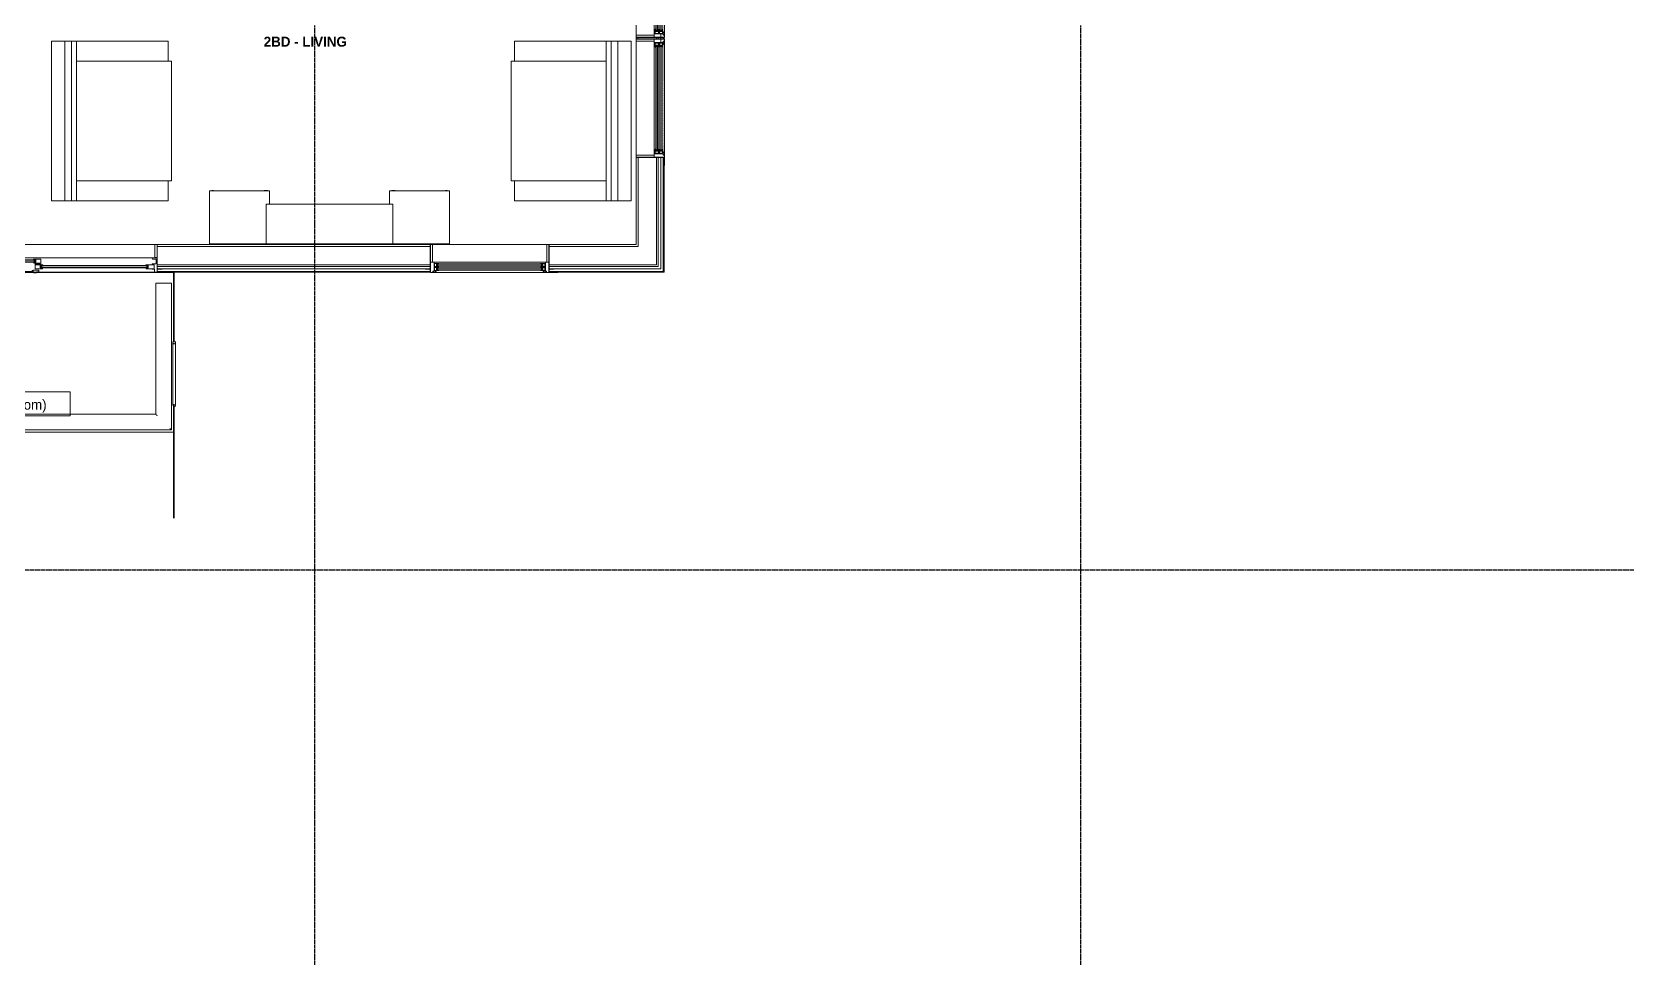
# Model space of a CAD drawing. Header units: inches. Extents: x -4093 to -1777, y 9773 to 12264.
# Drawn here: x -2258.2 to -1777.2, y 9772.6 to 10052.9 of the extents above; entities that cross this region are included whole.
import ezdxf

# ---------------------------------------------------------------- set-up
doc = ezdxf.new("R2010")
doc.units = ezdxf.units.IN
doc.header["$MEASUREMENT"] = 0
for name, pattern in [('Center 1_4_', [0.53125, 0.25, -0.09375, 0.09375, -0.09375]), ('Dash', [0.25, 0.125, -0.125]), ('Grid Line 1_2_', [0.875, 0.5, -0.125, 0.125, -0.125]), ('Hidden 1_8_', [0.1875, 0.125, -0.0625])]:
    doc.linetypes.add(name, pattern=pattern)
for name, color, linetype, lineweight in [('0-1', 7, 'Continuous', 5), ('0-2', 7, 'Continuous', 9), ('A-AREA-IDEN', 2, 'Continuous', 9), ('A-DETL-CNTR', 5, 'Center 1_4_', 9), ('A-DETL-GENF', 92, 'Continuous', 18), ('A-DETL-GENF-2', 92, 'Continuous', 9), ('A-DETL-GENF-HDLN', 1, 'Dash', 9), ('A-DETL-HDLN', 90, 'Hidden 1_8_', 9), ('A-DOOR', 31, 'Continuous', 18), ('A-DOOR-4', 31, 'Continuous', 9), ('A-DOOR-FRAM-2', 31, 'Continuous', 9), ('A-FLOR-1', 7, 'Continuous', 9), ('A-FLOR-2', 192, 'Continuous', 9), ('A-FLOR-HRAL', 11, 'Continuous', 9), ('A-GLAZ', 151, 'Continuous', 18), ('A-GLAZ-1', 151, 'Continuous', 9), ('A-GLAZ-2', 151, 'Continuous', 30), ('A-WALL', 113, 'Continuous', 18), ('A-WALL-3', 113, 'Continuous', 9), ('I-FURN', 30, 'Continuous', 9), ('I-FURN-1', 7, 'Continuous', 9), ('S-BEAM', 12, 'Continuous', 9), ('S-GRID-1', 1, 'Grid Line 1_2_', 30)]:
    doc.layers.add(name, color=color, linetype=linetype, lineweight=lineweight)
doc.styles.add('Century Gothic', font='ufonts.com_century-gothic.ttf', dxfattribs={"height": 3})
doc.styles.add('Century Gothic_B', font='GOTHICB.TTF', dxfattribs={"height": 3})

# ---------------------------------------------------------------- blocks, each defined once
blk = doc.blocks.new('Entertainment_Center_14771 - Entertainment_Center_14771-V36-BACKGROUND - 2ND FLOOR')
at = {"layer": 'I-FURN-1'}
for p, q in [((-18, 10), (-36, 10)), ((-36, 10), (-36, -6)), ((-34.85, 10.03), (-35.34, 10.03)), ((-35.34, 10.03), (-35.34, 10)), ((-34.85, 10), (-34.85, 10.03)), ((-18.66, 10.03), (-19.66, 10.03)), ((-19.66, 10.03), (-19.66, 10)), ((-18.66, 10), (-18.66, 10.03)), ((-18, 6), (-18, 10)), ((36, 10), (18, 10)), ((18, 10), (18, 6)), ((18.66, 10.03), (18.66, 10)), ((19.66, 10.03), (18.66, 10.03)), ((19.66, 10), (19.66, 10.03)), ((35.34, 10.03), (34.85, 10.03)), ((34.85, 10.03), (34.85, 10)), ((35.34, 10), (35.34, 10.03)), ((36, -6), (36, 10)), ((19, 6), (-19, 6)), ((-19, 6), (-19, -6)), ((19, -6), (19, 6)), ((-36, -6), (-19, -6)), ((-36, -6.13), (-36, -6)), ((-36, -6), (-19, -6)), ((-19, -6), (19, -6)), ((-19, -6.13), (-19, -6)), ((-19, -6), (19, -6)), ((19, -6.13), (-19, -6.13)), ((19, -6), (36, -6)), ((19, -6), (19, -6.13)), ((19, -6), (36, -6)), ((36, -6.13), (36, -6))]:
    blk.add_line(p, q, dxfattribs=at)
blk = doc.blocks.new('Couch-Both_Arms-Generic - 2-1352635-BACKGROUND - 2ND FLOOR')
at = {"layer": 'I-FURN'}
for p, q in [((-24, 13.5), (24, 13.5)), ((24, 13.5), (-24, 13.5)), ((-24, 13.5), (-24, 10)), ((-24, 11.5), (24, 11.5)), ((-24, 10), (-24, -17.5)), ((-24, 10), (24, 10)), ((-18, -17.5), (-18, 10)), ((18, 10), (18, -17.5)), ((24, 10), (24, 13.5)), ((24, -17.5), (24, 10)), ((-24, -17.5), (-18, -17.5)), ((-18, -17.5), (-18, -18.5)), ((-18, -18.5), (18, -18.5)), ((18, -18.5), (18, -17.5)), ((18, -17.5), (24, -17.5))]:
    blk.add_line(p, q, dxfattribs=at)
at = {"layer": 'I-FURN-1'}
for p, q in [((24, 17.5), (-24, 17.5)), ((-24, 17.5), (-24, 13.5)), ((24, 13.5), (24, 17.5))]:
    blk.add_line(p, q, dxfattribs=at)
blk = doc.blocks.new('Couch-Both_Arms-Generic - 2-1523460-BACKGROUND - 2ND FLOOR')
at = {"layer": 'I-FURN'}
for p, q in [((-24, 17.5), (-18, 17.5)), ((-24, -10), (-24, 17.5)), ((-18, 18.5), (18, 18.5)), ((-18, 17.5), (-18, 18.5)), ((-18, 17.5), (-18, -10)), ((18, 18.5), (18, 17.5)), ((18, 17.5), (24, 17.5)), ((18, -10), (18, 17.5)), ((24, 17.5), (24, -10)), ((-24, -10), (24, -10)), ((-24, -13.5), (-24, -10)), ((-24, -11.5), (24, -11.5)), ((-24, -13.5), (24, -13.5)), ((24, -13.5), (-24, -13.5)), ((24, -10), (24, -13.5))]:
    blk.add_line(p, q, dxfattribs=at)
at = {"layer": 'I-FURN-1'}
for p, q in [((-24, -17.5), (-24, -13.5)), ((24, -13.5), (24, -17.5)), ((24, -17.5), (-24, -17.5))]:
    blk.add_line(p, q, dxfattribs=at)
blk = doc.blocks.new('CTR - 1st Phase - Unit Layouts_rvt-1-BACKGROUND - 2ND FLOOR')
at = {"layer": 'A-FLOR-1'}
blk.add_line((-2291.45, 9989.06), (-2221.32, 9989.06), dxfattribs=at)
at = {"layer": '0-2'}
for name, p, rotation in [('Couch-Both_Arms-Generic - 2-1352635-BACKGROUND - 2ND FLOOR', (-2234.86, 10026.14), 89.99999999998053), ('Couch-Both_Arms-Generic - 2-1523460-BACKGROUND - 2ND FLOOR', (-2095.86, 10026.14), 89.99999999999646)]:
    blk.add_blockref(name, p, dxfattribs=dict(at, rotation=rotation))
blk.add_blockref('Entertainment_Center_14771 - Entertainment_Center_14771-V36-BACKGROUND - 2ND FLOOR', (-2168.87, 9995.19), dxfattribs=at)
blk = doc.blocks.new('CTR - 1st Phase - Structure_rvt-1-BACKGROUND - 2ND FLOOR')
at = {"layer": 'S-GRID-1'}
for p, q in [((-2173.32, 9772.61), (-2173.32, 12247.5)), ((-1943.32, 9772.61), (-1943.32, 12247.5)), ((-1777.25, 9891.19), (-4076.95, 9891.19))]:
    blk.add_line(p, q, dxfattribs=at)
blk = doc.blocks.new('Window-Double_Hung-Marvin-Essential - 2-WIDE _TEMP ALL LOW_ ESDH3066-3454271-BACKGROUND - 2ND FLOOR')
at = {"layer": 'A-DETL-GENF'}
for p, q in [((-19.25, -3.23), (-19.25, -3.19)), ((-19.25, -3.19), (-17.9, -3.19)), ((-17.75, -3.23), (-19.25, -3.23)), ((-17.9, -3.19), (-17.9, -3.08)), ((-17.9, -3.08), (-17.75, -3.08)), ((-16.72, -1.19), (-17.75, -1.19)), ((-17.75, -4.28), (-17.75, -1.19)), ((-17.75, -4.28), (-17.16, -4.28)), ((-17.08, -3.87), (-17.16, -4.28)), ((-17.08, -3.87), (-16.19, -3.87)), ((-16.85, -4.25), (-16.85, -3.87)), ((-16.3, -4.25), (-16.85, -4.25)), ((-16.72, -3.77), (-16.72, -1.19)), ((-16.38, -3.77), (-16.72, -3.77)), ((-16.56, -1.53), (-15.34, -1.53)), ((-16.56, -1.53), (-16.56, -2.47)), ((-15.34, -2.47), (-16.56, -2.47)), ((-16.56, -2.75), (-15.34, -2.75)), ((-16.56, -2.75), (-16.56, -3.69)), ((-15.34, -3.69), (-16.56, -3.69)), ((-16.38, -3.87), (-16.38, -3.77)), ((-16.18, -4.01), (-16.3, -4.01)), ((-16.3, -4.01), (-16.3, -4.25)), ((-16.19, -3.87), (-16.19, -3.97)), ((-16.19, -3.97), (-16.1, -3.97)), ((-16.18, -4.22), (-16.18, -4.01)), ((-16.18, -4.22), (-16.1, -4.22)), ((-16.1, -3.97), (-16.1, -4.22)), ((-15.28, -1.65), (-15.94, -1.65)), ((-15.94, -1.65), (-15.94, -2.37)), ((-15.94, -2.37), (-15.28, -2.37)), ((-15.28, -2.87), (-15.94, -2.87)), ((-15.94, -2.87), (-15.94, -3.59)), ((-15.94, -3.59), (-15.28, -3.59)), ((15.84, -1.66), (-15.84, -1.66)), ((-15.84, -1.66), (-15.84, -2.35)), ((15.84, -1.79), (-15.84, -1.79)), ((15.84, -2.23), (-15.84, -2.23)), ((15.84, -2.35), (-15.84, -2.35)), ((15.84, -2.88), (-15.84, -2.88)), ((-15.84, -2.88), (-15.84, -3.57)), ((15.84, -3.01), (-15.84, -3.01)), ((15.84, -3.45), (-15.84, -3.45)), ((15.84, -3.57), (-15.84, -3.57)), ((-15.54, -1.79), (-15.54, -2.23)), ((-15.54, -3.01), (-15.54, -3.45)), ((-15.34, -1.53), (-15.28, -1.59)), ((-15.34, -2.47), (-15.28, -2.41)), ((-15.34, -2.75), (-15.28, -2.81)), ((-15.34, -3.69), (-15.28, -3.63)), ((-15.28, -1.59), (-15.28, -1.65)), ((-15.28, -2.37), (-15.28, -2.41)), ((-15.28, -2.81), (-15.28, -2.87)), ((-15.28, -3.59), (-15.28, -3.63)), ((15.34, -1.53), (15.28, -1.59)), ((15.28, -1.59), (15.28, -1.65)), ((15.28, -1.65), (15.94, -1.65)), ((15.28, -2.37), (15.28, -2.41)), ((15.94, -2.37), (15.28, -2.37)), ((15.34, -2.47), (15.28, -2.41)), ((15.34, -2.75), (15.28, -2.81)), ((15.28, -2.81), (15.28, -2.87)), ((15.28, -2.87), (15.94, -2.87)), ((15.28, -3.59), (15.28, -3.63)), ((15.94, -3.59), (15.28, -3.59)), ((15.34, -3.69), (15.28, -3.63)), ((16.56, -1.53), (15.34, -1.53)), ((15.34, -2.47), (16.56, -2.47)), ((16.56, -2.75), (15.34, -2.75)), ((15.34, -3.69), (16.56, -3.69)), ((15.54, -1.79), (15.54, -2.23)), ((15.54, -3.01), (15.54, -3.45)), ((15.84, -1.66), (15.84, -2.35)), ((15.84, -2.88), (15.84, -3.57)), ((15.94, -1.65), (15.94, -2.37)), ((15.94, -2.87), (15.94, -3.59)), ((16.19, -3.97), (16.1, -3.97)), ((16.1, -3.97), (16.1, -4.22)), ((16.18, -4.22), (16.1, -4.22)), ((16.18, -4.22), (16.18, -4.01)), ((16.18, -4.01), (16.3, -4.01)), ((17.08, -3.87), (16.19, -3.87)), ((16.19, -3.87), (16.19, -3.97)), ((16.3, -4.01), (16.3, -4.25)), ((16.3, -4.25), (16.85, -4.25)), ((16.38, -3.87), (16.38, -3.77)), ((16.38, -3.77), (16.72, -3.77)), ((16.56, -1.53), (16.56, -2.47)), ((16.56, -2.75), (16.56, -3.69)), ((16.72, -3.77), (16.72, -1.19)), ((16.72, -1.19), (17.75, -1.19)), ((16.85, -4.25), (16.85, -3.87)), ((17.08, -3.87), (17.16, -4.28)), ((17.75, -4.28), (17.16, -4.28)), ((17.75, -4.28), (17.75, -1.19)), ((17.9, -3.08), (17.75, -3.08)), ((17.75, -3.23), (19.25, -3.23)), ((17.9, -3.19), (17.9, -3.08)), ((19.25, -3.19), (17.9, -3.19)), ((19.25, -3.23), (19.25, -3.19))]:
    blk.add_line(p, q, dxfattribs=at)
at = {"layer": 'A-DETL-GENF-HDLN'}
blk.add_line((16.1, -4.22), (-16.5, -4.22), dxfattribs=at)
at = {"layer": 'A-GLAZ'}
for p, q in [((-17.13, 4.19), (-17.75, 4.19)), ((-17.13, -1.16), (-17.13, 4.19)), ((17.12, 4.19), (17.75, 4.19)), ((17.12, 4.19), (17.12, -1.16))]:
    blk.add_line(p, q, dxfattribs=at)
at = {"layer": 'A-GLAZ-1'}
for p, q in [((-17.75, 4.19), (17.75, 4.19)), ((-17.75, -1.19), (17.75, -1.19)), ((17.75, -4.28), (-17.75, -4.28)), ((17.75, -4.19), (20.21, -4.19)), ((20.21, -4.25), (17.75, -4.25)), ((20.21, -4.19), (20.21, -4.25))]:
    blk.add_line(p, q, dxfattribs=at)
at = {"layer": 'A-GLAZ-2'}
for p, q in [((-17.75, -1.16), (-17.75, 4.19)), ((17.75, 4.19), (17.75, -1.16)), ((-17.75, -4.28), (-17.75, -1.19)), ((17.75, -1.19), (17.75, -4.28))]:
    blk.add_line(p, q, dxfattribs=at)
blk = doc.blocks.new('Door-Sliding-Marvin-2_Panel_Patio_Door-Essential - LR-MARVIN ESSENTIAL SLIDING - 6_-0_X6_-10_ - 2ND FLOOR-3440912-BACKGROUND - 2ND FLOOR')
at = {"layer": 'A-DETL-GENF'}
for p, q in [((-37.25, 3.19), (-37.25, 3.23)), ((-35.75, 3.23), (-37.25, 3.23)), ((-35.91, 3.19), (-37.25, 3.19)), ((-35.91, 3.19), (-35.91, 3.08)), ((-35.75, 3.08), (-35.91, 3.08)), ((-35, 4.28), (-35.75, 4.28)), ((-35.75, 4.28), (-35.75, -0.19)), ((-35.5, 1.62), (-35.5, 0.25)), ((-35.5, 1.62), (-34.25, 1.62)), ((-35.5, 0.25), (-34.39, 0.25)), ((-35, 3.31), (-35, 4.28)), ((-34.25, 3.31), (-35, 3.31)), ((-34.81, 3.19), (-32.46, 3.19)), ((-34.81, 1.94), (-34.81, 3.19)), ((-32.41, 1.94), (-34.81, 1.94)), ((-34.39, 0.25), (-34.25, 0.1)), ((-34.25, 3.19), (-34.25, 3.31)), ((-34.25, 1.62), (-34.25, 1.94)), ((-34.25, -0.19), (-34.25, 0.1)), ((-32.38, 2.87), (-33.09, 2.87)), ((-33.09, 2.87), (-33.09, 2.12)), ((-33.09, 2.12), (-32.34, 2.12)), ((-32.98, 2.87), (-0.77, 2.87)), ((-32.98, 2.72), (-32.98, 2.87)), ((-32.98, 2.72), (-0.77, 2.72)), ((-32.98, 2.27), (-0.77, 2.27)), ((-32.98, 2.27), (-32.98, 2.12)), ((-32.98, 2.12), (-0.77, 2.12)), ((-32.87, 2.72), (-32.87, 2.27)), ((-32.61, 2.72), (-32.61, 2.27)), ((-32.46, 3.19), (-32.38, 2.87)), ((-32.34, 2), (-32.41, 1.94)), ((-32.34, 2.12), (-32.34, 2)), ((-0.66, 2.12), (-1.41, 2.12)), ((-1.41, 2.12), (-1.41, 2)), ((-1.41, 2), (-1.34, 1.94)), ((-1.29, 3.19), (-1.38, 2.87)), ((-1.38, 2.87), (-0.66, 2.87)), ((-1.34, 1.94), (0.87, 1.94)), ((0.87, 3.19), (-1.29, 3.19)), ((-1.14, 2.72), (-1.14, 2.27)), ((-0.88, 2.72), (-0.88, 2.27)), ((0.24, 1.82), (-0.88, 1.72)), ((-0.88, 0.25), (-0.88, 1.72)), ((-0.88, 1.5), (1.29, 1.5)), ((1.34, 0.25), (-0.88, 0.25)), ((-0.77, 2.72), (-0.77, 2.87)), ((-0.77, 2.27), (-0.77, 2.12)), ((-0.66, 2.87), (-0.66, 2.12)), ((-0.43, 1.68), (0.43, 1.76)), ((-0.43, 1.58), (-0.43, 1.68)), ((-0.24, 1.58), (-0.43, 1.58)), ((-0.24, 4.05), (-0.24, 3.53)), ((0.34, 4.05), (-0.24, 4.05)), ((-0.24, 3.53), (1.51, 3.53)), ((-0.24, 1.62), (0.87, 1.72)), ((-0.24, 1.62), (-0.24, 1.7)), ((-0.24, 1.51), (-0.24, 1.58)), ((0.24, 1.93), (0.24, 1.86)), ((0.24, 1.86), (0.43, 1.86)), ((0.24, 1.82), (0.24, 1.74)), ((0.6, 4.36), (0.34, 4.05)), ((0.43, 1.86), (0.43, 1.76)), ((1.35, 4.36), (0.6, 4.36)), ((0.66, 1.19), (0.66, 0.44)), ((1.37, 1.19), (0.66, 1.19)), ((0.66, 0.44), (1.41, 0.44)), ((0.77, 1.19), (33.04, 1.19)), ((0.77, 1.04), (0.77, 1.19)), ((0.77, 1.04), (33.04, 1.04)), ((0.77, 0.58), (33.04, 0.58)), ((0.77, 0.58), (0.77, 0.44)), ((0.77, 0.44), (33.04, 0.44)), ((0.87, 1.72), (0.87, 3.19)), ((0.88, 1.04), (0.88, 0.58)), ((1.14, 1.04), (1.14, 0.58)), ((1.29, 1.5), (1.37, 1.19)), ((1.41, 0.31), (1.34, 0.25)), ((1.35, 4.05), (1.35, 4.36)), ((1.35, 4.05), (1.51, 4.05)), ((1.41, 0.44), (1.41, 0.31)), ((1.51, 3.69), (1.51, 4.05)), ((1.71, 3.69), (1.51, 3.69)), ((1.51, 3.65), (1.75, 3.65)), ((1.51, 3.53), (1.51, 3.65)), ((1.64, 3.83), (1.64, 3.94)), ((1.75, 3.94), (1.64, 3.94)), ((1.64, 3.83), (1.71, 3.83)), ((1.71, 3.83), (1.71, 3.69)), ((1.75, 3.65), (1.75, 3.94)), ((33.16, 0.44), (32.41, 0.44)), ((32.41, 0.44), (32.41, 0.31)), ((32.41, 0.31), (32.47, 0.25)), ((32.52, 1.5), (32.44, 1.19)), ((32.44, 1.19), (33.16, 1.19)), ((32.47, 0.25), (34.84, 0.25)), ((34.84, 1.5), (32.52, 1.5)), ((32.68, 1.04), (32.68, 0.58)), ((32.93, 1.04), (32.93, 0.58)), ((33.01, 3.94), (33.12, 3.94)), ((33.01, 3.65), (33.01, 3.94)), ((33.25, 3.65), (33.01, 3.65)), ((33.04, 1.04), (33.04, 1.19)), ((33.04, 0.58), (33.04, 0.44)), ((33.12, 3.83), (33.05, 3.83)), ((33.05, 3.83), (33.05, 3.69)), ((33.05, 3.69), (33.25, 3.69)), ((33.12, 3.83), (33.12, 3.94)), ((33.16, 1.19), (33.16, 0.44)), ((33.25, 3.69), (33.25, 4.05)), ((33.41, 4.05), (33.25, 4.05)), ((33.25, 3.53), (33.25, 3.65)), ((35, 3.53), (33.25, 3.53)), ((33.41, 4.05), (33.41, 4.36)), ((33.41, 4.36), (34.16, 4.36)), ((34.16, 4.36), (34.42, 4.05)), ((34.25, 3.19), (34.25, 3.31)), ((34.25, 3.31), (35, 3.31)), ((34.81, 3.19), (34.25, 3.19)), ((34.81, 1.94), (34.25, 1.94)), ((34.25, 1.62), (34.25, 1.94)), ((35.5, 1.62), (34.25, 1.62)), ((34.39, 0.25), (34.25, 0.1)), ((34.25, -0.19), (34.25, 0.1)), ((35.5, 0.25), (34.39, 0.25)), ((34.42, 4.05), (35, 4.05)), ((34.81, 1.94), (34.81, 3.19)), ((34.84, 0.25), (34.84, 1.5)), ((35, 4.28), (35.75, 4.28)), ((35, 3.31), (35, 4.28)), ((35.5, 1.62), (35.5, 0.25)), ((35.75, 4.28), (35.75, -0.19)), ((35.75, 3.23), (37.25, 3.23)), ((35.75, 3.08), (35.9, 3.08)), ((35.9, 3.19), (35.9, 3.08)), ((35.9, 3.19), (37.25, 3.19)), ((37.25, 3.19), (37.25, 3.23)), ((-35.75, -0.19), (-34.25, -0.19)), ((35.75, -0.19), (34.25, -0.19))]:
    blk.add_line(p, q, dxfattribs=at)
at = {"layer": 'A-DETL-GENF-2'}
for p, q in [((-32.87, 2.72), (-32.87, 2.27)), ((-32.61, 2.72), (-32.61, 2.27))]:
    blk.add_line(p, q, dxfattribs=at)
at = {"layer": 'A-DETL-GENF-HDLN'}
blk.add_line((1.75, 3.94), (33.01, 3.94), dxfattribs=at)
at = {"layer": 'A-DOOR'}
for p, q in [((-35.06, -0.22), (-35.75, -0.22)), ((-35.75, -0.22), (-35.75, -4.19)), ((-35.75, -4.19), (-35.06, -4.19)), ((-35.06, -4.19), (-35.06, -0.22)), ((35.06, -0.22), (35.06, -4.19)), ((35.75, -0.22), (35.06, -0.22)), ((35.06, -4.19), (35.75, -4.19)), ((35.75, -4.19), (35.75, -0.22))]:
    blk.add_line(p, q, dxfattribs=at)
at = {"layer": 'A-DOOR-4'}
for p, q in [((-35.75, 4.25), (-40.68, 4.25)), ((-40.68, 4.25), (-40.68, 4.19)), ((-35.75, 4.25), (35.75, 4.25)), ((-35.75, 4.19), (-35.75, 4.25)), ((-35.75, 4.19), (35.75, 4.19)), ((35.75, 4.25), (35.75, 4.19))]:
    blk.add_line(p, q, dxfattribs=at)
at = {"layer": 'A-DOOR-FRAM-2'}
for p, q in [((35.75, 4.28), (-35.75, 4.28)), ((-35.75, 4.28), (-35.75, -0.19)), ((35.75, -0.19), (35.75, 4.28)), ((-35.75, -0.19), (35.75, -0.19))]:
    blk.add_line(p, q, dxfattribs=at)
blk = doc.blocks.new('Window-Double_Hung-Marvin-Essential - 1-WIDE _TEMP LOWER_ ESDH3066-3454269-BACKGROUND - 2ND FLOOR')
at = {"layer": 'A-DETL-GENF'}
for p, q in [((-19.25, -3.23), (-19.25, -3.19)), ((-19.25, -3.19), (-17.9, -3.19)), ((-17.75, -3.23), (-19.25, -3.23)), ((-17.9, -3.19), (-17.9, -3.08)), ((-17.9, -3.08), (-17.75, -3.08)), ((-16.72, -1.19), (-17.75, -1.19)), ((-17.75, -4.28), (-17.75, -1.19)), ((-17.75, -4.28), (-17.16, -4.28)), ((-17.08, -3.87), (-17.16, -4.28)), ((-17.08, -3.87), (-16.19, -3.87)), ((-16.85, -4.25), (-16.85, -3.87)), ((-16.3, -4.25), (-16.85, -4.25)), ((-16.72, -3.77), (-16.72, -1.19)), ((-16.38, -3.77), (-16.72, -3.77)), ((-16.56, -1.53), (-15.34, -1.53)), ((-16.56, -1.53), (-16.56, -2.47)), ((-15.34, -2.47), (-16.56, -2.47)), ((-16.56, -2.75), (-15.34, -2.75)), ((-16.56, -2.75), (-16.56, -3.69)), ((-15.34, -3.69), (-16.56, -3.69)), ((-16.38, -3.87), (-16.38, -3.77)), ((-16.18, -4.01), (-16.3, -4.01)), ((-16.3, -4.01), (-16.3, -4.25)), ((-16.19, -3.87), (-16.19, -3.97)), ((-16.19, -3.97), (-16.1, -3.97)), ((-16.18, -4.22), (-16.18, -4.01)), ((-16.18, -4.22), (-16.1, -4.22)), ((-16.1, -3.97), (-16.1, -4.22)), ((-15.28, -1.65), (-15.94, -1.65)), ((-15.94, -1.65), (-15.94, -2.37)), ((-15.94, -2.37), (-15.28, -2.37)), ((-15.28, -2.87), (-15.94, -2.87)), ((-15.94, -2.87), (-15.94, -3.59)), ((-15.94, -3.59), (-15.28, -3.59)), ((15.84, -1.66), (-15.84, -1.66)), ((-15.84, -1.66), (-15.84, -2.35)), ((15.84, -1.79), (-15.84, -1.79)), ((15.84, -2.23), (-15.84, -2.23)), ((15.84, -2.35), (-15.84, -2.35)), ((15.84, -2.88), (-15.84, -2.88)), ((-15.84, -2.88), (-15.84, -3.57)), ((15.84, -3.01), (-15.84, -3.01)), ((15.84, -3.45), (-15.84, -3.45)), ((15.84, -3.57), (-15.84, -3.57)), ((-15.54, -1.79), (-15.54, -2.23)), ((-15.54, -3.01), (-15.54, -3.45)), ((-15.34, -1.53), (-15.28, -1.59)), ((-15.34, -2.47), (-15.28, -2.41)), ((-15.34, -2.75), (-15.28, -2.81)), ((-15.34, -3.69), (-15.28, -3.63)), ((-15.28, -1.59), (-15.28, -1.65)), ((-15.28, -2.37), (-15.28, -2.41)), ((-15.28, -2.81), (-15.28, -2.87)), ((-15.28, -3.59), (-15.28, -3.63)), ((15.34, -1.53), (15.28, -1.59)), ((15.28, -1.59), (15.28, -1.65)), ((15.28, -1.65), (15.94, -1.65)), ((15.28, -2.37), (15.28, -2.41)), ((15.94, -2.37), (15.28, -2.37)), ((15.34, -2.47), (15.28, -2.41)), ((15.34, -2.75), (15.28, -2.81)), ((15.28, -2.81), (15.28, -2.87)), ((15.28, -2.87), (15.94, -2.87)), ((15.28, -3.59), (15.28, -3.63)), ((15.94, -3.59), (15.28, -3.59)), ((15.34, -3.69), (15.28, -3.63)), ((16.56, -1.53), (15.34, -1.53)), ((15.34, -2.47), (16.56, -2.47)), ((16.56, -2.75), (15.34, -2.75)), ((15.34, -3.69), (16.56, -3.69)), ((15.54, -1.79), (15.54, -2.23)), ((15.54, -3.01), (15.54, -3.45)), ((15.84, -1.66), (15.84, -2.35)), ((15.84, -2.88), (15.84, -3.57)), ((15.94, -1.65), (15.94, -2.37)), ((15.94, -2.87), (15.94, -3.59)), ((16.19, -3.97), (16.1, -3.97)), ((16.1, -3.97), (16.1, -4.22)), ((16.18, -4.22), (16.1, -4.22)), ((16.18, -4.22), (16.18, -4.01)), ((16.18, -4.01), (16.3, -4.01)), ((17.08, -3.87), (16.19, -3.87)), ((16.19, -3.87), (16.19, -3.97)), ((16.3, -4.01), (16.3, -4.25)), ((16.3, -4.25), (16.85, -4.25)), ((16.38, -3.87), (16.38, -3.77)), ((16.38, -3.77), (16.72, -3.77)), ((16.56, -1.53), (16.56, -2.47)), ((16.56, -2.75), (16.56, -3.69)), ((16.72, -3.77), (16.72, -1.19)), ((16.72, -1.19), (17.75, -1.19)), ((16.85, -4.25), (16.85, -3.87)), ((17.08, -3.87), (17.16, -4.28)), ((17.75, -4.28), (17.16, -4.28)), ((17.75, -4.28), (17.75, -1.19)), ((17.9, -3.08), (17.75, -3.08)), ((17.75, -3.23), (19.25, -3.23)), ((17.9, -3.19), (17.9, -3.08)), ((19.25, -3.19), (17.9, -3.19)), ((19.25, -3.23), (19.25, -3.19))]:
    blk.add_line(p, q, dxfattribs=at)
at = {"layer": 'A-DETL-GENF-HDLN'}
blk.add_line((16.1, -4.22), (-16.5, -4.22), dxfattribs=at)
at = {"layer": 'A-GLAZ'}
for p, q in [((-17.13, 4.19), (-17.75, 4.19)), ((-17.13, -1.16), (-17.13, 4.19)), ((17.12, 4.19), (17.75, 4.19)), ((17.12, 4.19), (17.12, -1.16))]:
    blk.add_line(p, q, dxfattribs=at)
at = {"layer": 'A-GLAZ-1'}
for p, q in [((-17.75, 4.19), (17.75, 4.19)), ((-17.75, -1.19), (17.75, -1.19)), ((17.75, -4.28), (-17.75, -4.28)), ((17.75, -4.19), (20.46, -4.19)), ((20.46, -4.25), (17.75, -4.25)), ((20.46, -4.19), (20.46, -4.25))]:
    blk.add_line(p, q, dxfattribs=at)
at = {"layer": 'A-GLAZ-2'}
for p, q in [((-17.75, -1.16), (-17.75, 4.19)), ((17.75, 4.19), (17.75, -1.16)), ((-17.75, -4.28), (-17.75, -1.19)), ((17.75, -1.19), (17.75, -4.28))]:
    blk.add_line(p, q, dxfattribs=at)
blk = doc.blocks.new('Window-Double_Hung-Marvin-Essential - 2-WIDE _TEMP ALL LOW_ ESDH3066-3454268-BACKGROUND - 2ND FLOOR')
at = {"layer": 'A-DETL-GENF'}
for p, q in [((-19.25, 3.23), (-19.25, 3.19)), ((-17.75, 3.23), (-19.25, 3.23)), ((-19.25, 3.19), (-17.9, 3.19)), ((-17.9, 3.19), (-17.9, 3.08)), ((-17.9, 3.08), (-17.75, 3.08)), ((-17.75, 4.28), (-17.16, 4.28)), ((-17.75, 4.28), (-17.75, 1.19)), ((-16.72, 1.19), (-17.75, 1.19)), ((-17.08, 3.87), (-17.16, 4.28)), ((-17.08, 3.87), (-16.19, 3.87)), ((-16.85, 4.25), (-16.85, 3.87)), ((-16.3, 4.25), (-16.85, 4.25)), ((-16.38, 3.77), (-16.72, 3.77)), ((-16.72, 3.77), (-16.72, 1.19)), ((-15.34, 3.69), (-16.56, 3.69)), ((-16.56, 2.75), (-16.56, 3.69)), ((-16.56, 2.75), (-15.34, 2.75)), ((-15.34, 2.47), (-16.56, 2.47)), ((-16.56, 1.53), (-16.56, 2.47)), ((-16.56, 1.53), (-15.34, 1.53)), ((-16.38, 3.87), (-16.38, 3.77)), ((-16.3, 4.01), (-16.3, 4.25)), ((-16.18, 4.01), (-16.3, 4.01)), ((-16.19, 3.97), (-16.1, 3.97)), ((-16.19, 3.87), (-16.19, 3.97)), ((-16.18, 4.22), (-16.1, 4.22)), ((-16.18, 4.22), (-16.18, 4.01)), ((-16.1, 3.97), (-16.1, 4.22)), ((-15.94, 2.87), (-15.94, 3.59)), ((-15.94, 3.59), (-15.28, 3.59)), ((-15.28, 2.87), (-15.94, 2.87)), ((-15.94, 1.65), (-15.94, 2.37)), ((-15.94, 2.37), (-15.28, 2.37)), ((-15.28, 1.65), (-15.94, 1.65)), ((15.84, 3.57), (-15.84, 3.57)), ((-15.84, 2.88), (-15.84, 3.57)), ((15.84, 3.45), (-15.84, 3.45)), ((15.84, 3.01), (-15.84, 3.01)), ((15.84, 2.88), (-15.84, 2.88)), ((15.84, 2.35), (-15.84, 2.35)), ((-15.84, 1.66), (-15.84, 2.35)), ((15.84, 2.23), (-15.84, 2.23)), ((15.84, 1.79), (-15.84, 1.79)), ((15.84, 1.66), (-15.84, 1.66)), ((-15.54, 3.01), (-15.54, 3.45)), ((-15.54, 1.79), (-15.54, 2.23)), ((-15.34, 3.69), (-15.28, 3.63)), ((-15.34, 2.75), (-15.28, 2.81)), ((-15.34, 2.47), (-15.28, 2.41)), ((-15.34, 1.53), (-15.28, 1.59)), ((-15.28, 3.59), (-15.28, 3.63)), ((-15.28, 2.81), (-15.28, 2.87)), ((-15.28, 2.37), (-15.28, 2.41)), ((-15.28, 1.59), (-15.28, 1.65)), ((15.34, 3.69), (15.28, 3.63)), ((15.28, 3.59), (15.28, 3.63)), ((15.94, 3.59), (15.28, 3.59)), ((15.28, 2.81), (15.28, 2.87)), ((15.28, 2.87), (15.94, 2.87)), ((15.34, 2.75), (15.28, 2.81)), ((15.34, 2.47), (15.28, 2.41)), ((15.28, 2.37), (15.28, 2.41)), ((15.94, 2.37), (15.28, 2.37)), ((15.28, 1.59), (15.28, 1.65)), ((15.28, 1.65), (15.94, 1.65)), ((15.34, 1.53), (15.28, 1.59)), ((15.34, 3.69), (16.56, 3.69)), ((16.56, 2.75), (15.34, 2.75)), ((15.34, 2.47), (16.56, 2.47)), ((16.56, 1.53), (15.34, 1.53)), ((15.54, 3.01), (15.54, 3.45)), ((15.54, 1.79), (15.54, 2.23)), ((15.84, 2.88), (15.84, 3.57)), ((15.84, 1.66), (15.84, 2.35)), ((15.94, 2.87), (15.94, 3.59)), ((15.94, 1.65), (15.94, 2.37)), ((16.18, 4.22), (16.1, 4.22)), ((16.1, 3.97), (16.1, 4.22)), ((16.19, 3.97), (16.1, 3.97)), ((16.18, 4.22), (16.18, 4.01)), ((16.18, 4.01), (16.3, 4.01)), ((16.19, 3.87), (16.19, 3.97)), ((17.08, 3.87), (16.19, 3.87)), ((16.3, 4.01), (16.3, 4.25)), ((16.3, 4.25), (16.85, 4.25)), ((16.38, 3.87), (16.38, 3.77)), ((16.38, 3.77), (16.72, 3.77)), ((16.56, 2.75), (16.56, 3.69)), ((16.56, 1.53), (16.56, 2.47)), ((16.72, 3.77), (16.72, 1.19)), ((16.72, 1.19), (17.75, 1.19)), ((16.85, 4.25), (16.85, 3.87)), ((17.08, 3.87), (17.16, 4.28)), ((17.75, 4.28), (17.16, 4.28)), ((17.75, 4.28), (17.75, 1.19)), ((17.75, 3.23), (19.25, 3.23)), ((17.9, 3.08), (17.75, 3.08)), ((17.9, 3.19), (17.9, 3.08)), ((19.25, 3.19), (17.9, 3.19)), ((19.25, 3.23), (19.25, 3.19))]:
    blk.add_line(p, q, dxfattribs=at)
at = {"layer": 'A-DETL-GENF-HDLN'}
blk.add_line((16.1, 4.22), (-16.5, 4.22), dxfattribs=at)
at = {"layer": 'A-GLAZ'}
for p, q in [((-17.13, 1.16), (-17.13, -4.19)), ((17.12, -4.19), (17.12, 1.16)), ((-17.13, -4.19), (-17.75, -4.19)), ((17.12, -4.19), (17.75, -4.19))]:
    blk.add_line(p, q, dxfattribs=at)
at = {"layer": 'A-GLAZ-1'}
for p, q in [((17.75, 4.28), (-17.75, 4.28)), ((-17.75, 1.19), (17.75, 1.19)), ((20.21, 4.25), (17.75, 4.25)), ((17.75, 4.19), (20.21, 4.19)), ((20.21, 4.19), (20.21, 4.25)), ((-17.75, -4.19), (17.75, -4.19))]:
    blk.add_line(p, q, dxfattribs=at)
at = {"layer": 'A-GLAZ-2'}
for p, q in [((-17.75, 4.28), (-17.75, 1.19)), ((-17.75, 1.16), (-17.75, -4.19)), ((17.75, 1.19), (17.75, 4.28)), ((17.75, -4.19), (17.75, 1.16))]:
    blk.add_line(p, q, dxfattribs=at)
blk = doc.blocks.new('Railing - Baluster_01-2700443-BACKGROUND - 2ND FLOOR')
at = {"layer": 'A-FLOR-HRAL'}
for p, q in [((-0.59, 1.18), (0.59, 1.18)), ((-0.59, 0.59), (-0.59, 1.18)), ((0.59, 1.18), (0.59, 0.59))]:
    blk.add_line(p, q, dxfattribs=at)
blk = doc.blocks.new('Railing - Railing-3425950-BACKGROUND - 2ND FLOOR')
at = {"layer": 'A-FLOR-HRAL'}
for p, q in [((-2329.9, 9977.44), (-2329.9, 9933.33)), ((-2329.9, 9977.44), (-2329.43, 9977.44)), ((-2329.43, 9977.44), (-2325.65, 9977.44)), ((-2325.65, 9977.44), (-2325.17, 9977.44)), ((-2325.17, 9938.05), (-2325.17, 9977.44)), ((-2221.07, 9977.44), (-2221.07, 9938.05)), ((-2221.07, 9977.44), (-2220.6, 9977.44)), ((-2220.6, 9977.44), (-2216.82, 9977.44)), ((-2216.82, 9977.44), (-2216.35, 9977.44)), ((-2216.35, 9933.33), (-2216.35, 9977.44)), ((-2221.07, 9938.05), (-2325.17, 9938.05)), ((-2329.9, 9933.33), (-2216.35, 9933.33))]:
    blk.add_line(p, q, dxfattribs=at)
for points, knots in [([(-2325.65, 9937.58), (-2325.61, 9937.62), (-2325.54, 9937.68), (-2325.47, 9937.76), (-2325.42, 9937.81), (-2325.38, 9937.84), (-2325.35, 9937.88), (-2325.32, 9937.91), (-2325.29, 9937.93), (-2325.26, 9937.96), (-2325.24, 9937.99), (-2325.21, 9938.02), (-2325.18, 9938.04), (-2325.17, 9938.05), (-2325.17, 9938.05)], [0, 0, 0, 0, 0.166667, 0.25, 0.333333, 0.375, 0.416667, 0.5, 0.541667, 0.583333, 0.666667, 0.75, 0.833333, 1, 1, 1, 1]), ([(-2220.6, 9937.58), (-2220.64, 9937.62), (-2220.7, 9937.68), (-2220.78, 9937.76), (-2220.83, 9937.81), (-2220.86, 9937.84), (-2220.9, 9937.88), (-2220.93, 9937.91), (-2220.96, 9937.93), (-2220.98, 9937.96), (-2221.01, 9937.99), (-2221.04, 9938.02), (-2221.07, 9938.04), (-2221.07, 9938.05), (-2221.07, 9938.05)], [0, 0, 0, 0, 0.166667, 0.25, 0.333333, 0.375, 0.416667, 0.5, 0.541667, 0.583333, 0.666667, 0.75, 0.833333, 1, 1, 1, 1]), ([(-2329.9, 9933.33), (-2329.9, 9933.33), (-2329.89, 9933.34), (-2329.86, 9933.36), (-2329.84, 9933.39), (-2329.81, 9933.42), (-2329.78, 9933.44), (-2329.75, 9933.47), (-2329.71, 9933.51), (-2329.67, 9933.55), (-2329.64, 9933.59), (-2329.6, 9933.63), (-2329.53, 9933.7), (-2329.47, 9933.76), (-2329.43, 9933.8)], [0, 0, 0, 0, 0.166667, 0.25, 0.333333, 0.416667, 0.458333, 0.5, 0.583333, 0.666667, 0.708333, 0.75, 0.833333, 1, 1, 1, 1]), ([(-2216.35, 9933.33), (-2216.35, 9933.33), (-2216.36, 9933.34), (-2216.38, 9933.36), (-2216.41, 9933.39), (-2216.44, 9933.42), (-2216.47, 9933.44), (-2216.49, 9933.47), (-2216.53, 9933.51), (-2216.58, 9933.55), (-2216.61, 9933.59), (-2216.65, 9933.63), (-2216.72, 9933.7), (-2216.78, 9933.76), (-2216.82, 9933.8)], [0, 0, 0, 0, 0.166667, 0.25, 0.333333, 0.416667, 0.458333, 0.5, 0.583333, 0.666667, 0.708333, 0.75, 0.833333, 1, 1, 1, 1])]:
    blk.add_open_spline(points, degree=3, knots=knots, dxfattribs=at)
blk.add_blockref('Railing - Baluster_01-2700443-BACKGROUND - 2ND FLOOR', (-2327.54, 9976.85))
blk = doc.blocks.new('Walls 98 - Walls 1-3425898-BACKGROUND - 2ND FLOOR')
at = {"layer": 'S-BEAM'}
for p, q in [((-2215.89, 9959.59), (-2215.89, 9940.65)), ((-2215.14, 9940.65), (-2215.14, 9959.59))]:
    blk.add_line(p, q, dxfattribs=at)
at = {"layer": 'S-BEAM', "flags": 128}
for points in [[(-2215.14, 9959.59), (-2215.16, 9959.68), (-2215.19, 9959.77), (-2215.24, 9959.85), (-2215.31, 9959.92), (-2215.39, 9959.96), (-2215.47, 9959.99), (-2215.56, 9959.99), (-2215.65, 9959.96), (-2215.73, 9959.92), (-2215.8, 9959.85), (-2215.85, 9959.77), (-2215.88, 9959.68), (-2215.89, 9959.59)], [(-2215.89, 9959.59), (-2215.88, 9959.49), (-2215.85, 9959.4), (-2215.8, 9959.32), (-2215.73, 9959.26), (-2215.65, 9959.21), (-2215.56, 9959.19), (-2215.47, 9959.19), (-2215.39, 9959.21), (-2215.31, 9959.26), (-2215.24, 9959.32), (-2215.19, 9959.4), (-2215.16, 9959.49), (-2215.14, 9959.59)]]:
    blk.add_lwpolyline(points, dxfattribs=at)
at = {"layer": 'S-BEAM'}
blk.add_ellipse((-2215.52, 9940.65), major_axis=(0.375, 0), ratio=0.93544, start_param=4.18879, end_param=6.283185, dxfattribs=at)

msp = doc.modelspace()

# ---------------------------------------------------------------- linework, layer by layer
at = {"layer": 'A-AREA-IDEN', "flags": 128}
msp.add_lwpolyline([(-2299.2, 9944.74), (-2246.78, 9944.74), (-2246.78, 9937.58), (-2299.2, 9937.58)], close=True, dxfattribs=at)
at = {"layer": 'A-DETL-CNTR'}
for p, q in [((-2215.52, 9980.69), (-2215.52, 9959.99)), ((-2215.52, 9941.05), (-2215.52, 9906.8))]:
    msp.add_line(p, q, dxfattribs=at)
at = {"layer": 'A-DETL-HDLN'}
for p, q in [((-2215.71, 9980.63), (-2215.71, 9959.93)), ((-2215.71, 9941.11), (-2215.71, 9906.8))]:
    msp.add_line(p, q, dxfattribs=at)
at = {"layer": 'A-FLOR-2'}
for p, q in [((-2215.71, 9959.93), (-2215.71, 9980.63)), ((-2215.71, 9932.69), (-2215.71, 9940.73)), ((-2330.54, 9932.69), (-2215.71, 9932.69))]:
    msp.add_line(p, q, dxfattribs=at)
at = {"layer": 'A-WALL'}
for p, q in [((-2076.17, 10050.74), (-2076.17, 10051.24)), ((-2070.67, 10050.74), (-2070.67, 10051.24)), ((-2070.17, 10050.74), (-2070.17, 10051.24)), ((-2069.42, 10050.74), (-2069.42, 10051.24)), ((-2068.67, 10050.74), (-2068.67, 10051.24)), ((-2076.17, 9988.44), (-2076.17, 10015.24)), ((-2070.67, 9982.94), (-2070.67, 10015.24)), ((-2070.17, 9982.44), (-2070.17, 10015.24)), ((-2069.42, 9981.69), (-2069.42, 10015.24)), ((-2068.67, 9980.94), (-2068.67, 10015.24)), ((-2138.54, 9988.44), (-2220.64, 9988.44)), ((-2076.17, 9988.44), (-2103.04, 9988.44)), ((-2138.54, 9982.94), (-2220.64, 9982.94)), ((-2138.54, 9982.44), (-2220.64, 9982.44)), ((-2138.54, 9981.69), (-2220.64, 9981.69)), ((-2138.54, 9980.94), (-2220.64, 9980.94)), ((-2070.67, 9982.94), (-2103.04, 9982.94)), ((-2070.17, 9982.44), (-2103.04, 9982.44)), ((-2069.42, 9981.69), (-2103.04, 9981.69)), ((-2068.67, 9980.94), (-2103.04, 9980.94))]:
    msp.add_line(p, q, dxfattribs=at)
at = {"layer": 'A-WALL-3'}
for p, q in [((-2076.8, 10051.24), (-2076.8, 10050.74)), ((-2071.42, 10051.24), (-2071.45, 10051.24)), ((-2071.45, 10050.74), (-2071.42, 10050.74)), ((-2068.42, 10050.74), (-2068.42, 10051.24)), ((-2076.8, 10015.24), (-2076.8, 9989.06)), ((-2071.42, 10015.24), (-2071.45, 10015.24)), ((-2068.42, 9980.69), (-2068.42, 10012.78)), ((-2187.87, 9989.06), (-2220.64, 9989.06)), ((-2220.64, 9985.1), (-2220.64, 9985.06)), ((-2138.54, 9989.06), (-2149.87, 9989.06)), ((-2076.8, 9989.06), (-2103.04, 9989.06)), ((-2220.64, 9980.69), (-2138.54, 9980.69)), ((-2138.54, 9983.69), (-2138.54, 9983.72)), ((-2103.04, 9983.72), (-2103.04, 9983.69)), ((-2100.33, 9980.69), (-2068.42, 9980.69))]:
    msp.add_line(p, q, dxfattribs=at)

# ---------------------------------------------------------------- block references
at = {"layer": '0-1'}
for name in ['CTR - 1st Phase - Structure_rvt-1-BACKGROUND - 2ND FLOOR', 'CTR - 1st Phase - Unit Layouts_rvt-1-BACKGROUND - 2ND FLOOR']:
    msp.add_blockref(name, (0, 0), dxfattribs=at)
at = {"layer": 'A-DOOR-4', "rotation": 180}
msp.add_blockref('Door-Sliding-Marvin-2_Panel_Patio_Door-Essential - LR-MARVIN ESSENTIAL SLIDING - 6_-0_X6_-10_ - 2ND FLOOR-3440912-BACKGROUND - 2ND FLOOR', (-2256.39, 9984.88), dxfattribs=at)
at = {"layer": 'A-FLOR-HRAL'}
msp.add_blockref('Railing - Railing-3425950-BACKGROUND - 2ND FLOOR', (0, 0), dxfattribs=at)
at = {"layer": 'A-GLAZ-1'}
for name, p, rotation in [('Window-Double_Hung-Marvin-Essential - 2-WIDE _TEMP ALL LOW_ ESDH3066-3454271-BACKGROUND - 2ND FLOOR', (-2072.61, 10068.99), 89.99999999999991), ('Window-Double_Hung-Marvin-Essential - 2-WIDE _TEMP ALL LOW_ ESDH3066-3454268-BACKGROUND - 2ND FLOOR', (-2072.61, 10032.99), 269.9999999999999)]:
    msp.add_blockref(name, p, dxfattribs=dict(at, rotation=rotation))
msp.add_blockref('Window-Double_Hung-Marvin-Essential - 1-WIDE _TEMP LOWER_ ESDH3066-3454269-BACKGROUND - 2ND FLOOR', (-2120.79, 9984.88), dxfattribs=at)
at = {"layer": 'S-BEAM'}
msp.add_blockref('Walls 98 - Walls 1-3425898-BACKGROUND - 2ND FLOOR', (0, 0), dxfattribs=at)

# ---------------------------------------------------------------- texts
at = {"layer": 'A-AREA-IDEN', "char_height": 3, "attachment_point": 1}
for s, insert, width, style in [('2BD - LIVING', (-2188.64, 10051.45), 31.411, 'Century Gothic_B'), ('662 - (Redundant Room)', (-2298.2, 9942.41), 61.004, 'Century Gothic')]:
    msp.add_mtext(s, dxfattribs=dict(at, insert=insert, width=width, style=style))

doc.saveas('drawing.dxf')
